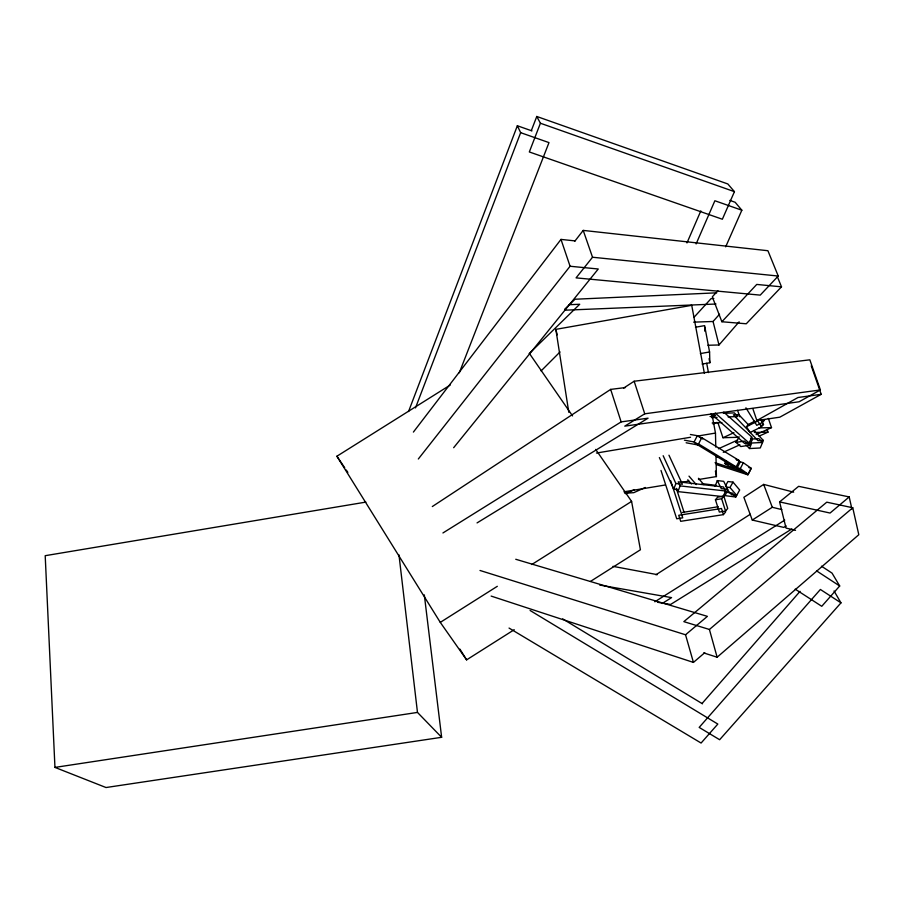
<?xml version="1.0" encoding="UTF-8"?>
<svg xmlns="http://www.w3.org/2000/svg" width="904" height="904" viewBox="0 0 904 904"><rect width="100%" height="100%" fill="white"/><g stroke="black" fill="none" stroke-linecap="round" stroke-linejoin="round"><path stroke-width="1.36" d="M677.638 489.652L673.74 489.211L675.876 483.504L663.163 455.718M677.921 491.606L680.079 485.9L678.215 481.843L723.482 486.962L725.483 490.985L723.245 496.646L677.921 491.606L676.531 488.567M408.551 411.523L517.348 125.758L531.947 130.888M415.49 407.907L520.659 132.673L517.348 125.758M531.326 130.617L536.773 116.469L727.833 183.964L734.443 191.659L722.364 219.231L529.326 151.962L540.411 123.238L536.773 116.469M459.3 372.798L548.988 142.606L520.659 132.673M715.109 486.228L717.313 480.589L723.697 481.323L727.697 489.335L725.449 494.985M753.879 430.496L763.36 440.44L760.264 447.977L749.506 448.553L751.721 443.016L762.479 442.463L758.897 438.689L750.84 439.095M686.972 242.939L700.826 210.881M696.114 243.922L714.872 200.756L741.845 210.214L725.675 246.826M736.014 459.311L740.252 461.899L737.065 468.102L730.036 466.667L724.748 463.458L726.025 460.995M736.184 466.837L698.532 443.932L695.108 443.299L732.647 466.125L736.184 466.837L739.382 460.633L701.775 437.672L699.481 437.265M740.297 468.645L743.337 462.746L751.224 468.306L748.196 474.182L743.596 472.69L735.698 467.165L740.297 468.645L748.196 474.182M716.352 464.588L747.857 474.815L750.874 468.95M684.407 440.18L694.102 441.966L697.346 435.705L702.758 439.016M698.532 443.932L701.775 437.672M723.256 495.415L735.777 497.019L739.675 490.013L733.031 482.126L727.946 481.516L725.516 485.81M739.167 436.847L736.014 442.372L740.76 446.553L749.213 445.31L752.365 439.751L750.467 438.067M726.172 487.03L729.98 487.505L733.031 482.126M711.075 413.783L744.704 443.525L748.964 442.892L752.128 437.321L723.742 412.122M413.399 432.078L560.988 239.402L575 240.893M574.695 241.368L583.216 230.407L767.914 250.724L778.242 276.036L760.23 295.122L576.063 277.878L592.527 257.244L778.242 276.036M418.326 458.995L570.074 266.251L560.988 239.402M453.65 447.717L598.267 268.996L570.074 266.251M723.415 514.636L721.471 508.489L678.734 515.28L680.701 521.325L723.415 514.636L725.596 511.992M725.55 511.076L727.72 508.443L723.833 496.149L717.64 497.155L715.437 499.754L719.347 512.059L725.55 511.076L721.641 498.748L723.833 496.149M754.908 421.128L748.636 424.292L746.489 426.711L750.083 432.519L761.405 426.846L763.518 424.417L762.083 422.089M707.934 345.249L718.985 344.978L739.144 321.824M745.924 407.817L756.761 425.355L762.445 422.496L764.558 420.089L762.287 421.23M702.08 703.459L800.063 591.34M821.476 566.198L832.042 573.113L839.692 585.984L821.759 606.301L795.192 589.137M840.98 602.855L719.64 739.721L699.176 727.404L820.38 589.464L840.98 602.855L834.042 590.979M693.628 322.14L713.053 321.485L719.55 314.219M717.878 290.692L712.318 296.817L721.878 321.756L746.263 323.779L781.497 286.839L777.406 276.793M694.17 317.134L711.086 298.614L713.832 298.489M721.878 321.756L756.738 284.432L781.497 286.839M541.112 370.9L560.051 351.938M529.224 353.554L579.701 304.264L568.729 304.738M564.604 309.326L575.023 299.235L716.702 292.828M703.719 652.925L717.132 657.219L858.8 534.727L852.754 507.765L826.776 502.172L683.831 621.647L709.414 629.466L852.754 507.765M491.143 596.086L693.436 662.417L704.747 652.711M480.001 570.469L685.537 634.777L707.403 616.359L515.755 559.271M851.896 508.963L849.195 496.929L830.064 513.043L779.587 501.901L786.028 528.094L795.531 530.332M779.587 501.901L798.639 486.329L849.195 496.929M432.315 506.545L610.663 389.398L625.478 387.556M623.703 388.042L634.145 381.239L809.837 359.815L820.391 389.94L799.102 401.772L624.766 426.146L644.744 413.806L820.391 389.94M793.678 492.149L763.677 484.408L743.879 497.302L752.275 520.049L783.802 527.416L786.141 525.947M655.92 574.786L750.286 514.263M752.275 520.049L772.287 507.268L781.847 509.619M450.26 385.025L336.898 456.237L440.282 622.381L466.611 659.864L514.229 629.704M590.425 581.441L640.416 549.779L631.591 501.404L595.679 449.412M440.282 622.381L497.313 586.312M531.778 564.525L631.591 501.404M654.824 601.793L784.762 520.116M662.18 603.488L671.559 597.623L599.714 585.057M442.926 532.964L621.138 421.897L648.066 418.179L477.052 522.907M791.859 528.976L670.565 604.482L657.445 602.245M752.806 408.563L756.874 420.529L798.006 397.511L821.205 394.313L811.25 365.849M821.205 394.313L779.79 417.196L756.874 420.529M746.489 426.711L757.801 421.015L761.405 426.846M761.01 425.682L763.518 424.417M713.132 424.168L716.962 422.383M718.036 423.015L722.963 437.728L733.924 432.7M718.409 448.779L737.653 440.045M625.523 493.697L634.518 489.629M756.128 434.587L771.507 427.626L768.343 418.394M645.32 487.471L633.817 492.657L624.8 493.268M723.268 452.305L739.879 444.802M759.055 436.157L767.993 432.123L767.1 429.502M568.797 412.303L555.847 329.361L691.729 305.315L704.374 373.363M710.069 416.541L715.584 415.557L713.64 413.84M695.47 327.237L704.623 325.632L709.572 351.972L709.866 362.741L702.103 364.075M700.363 353.577L709.572 351.972M596.459 453.051L690.566 437.253M697.481 436.09L715.471 433.072L712.115 415.026M365.883 502.104L45.2 555.689L54.952 767.406L106.028 787.531L441.638 737.302L424.315 594.877M623.952 491.81L665.355 484.985M681.921 482.261L688.825 481.12M698.487 479.527L716.42 476.577L715.968 455.526M715.437 499.754L721.641 498.748M682.407 512.455L718.16 506.748M736.014 442.372L744.444 441.095L749.213 445.31M54.952 767.406L417.478 712.42L441.638 737.302M763.36 440.44L758.004 440.711L733.415 414.8L738.715 414.574L749.145 425.513M712.182 423.015L721.855 422.586M723.302 413.331L734.353 412.879L737.8 416.507L728.115 416.913M711.504 417.625L717.041 417.388M565.068 310.185L715.991 304.015M722.963 437.728L738.376 437.276M754.331 432.474L767.993 432.123M758.976 427.908L771.507 427.626M675.876 483.504L682.407 484.239L668.96 455.209M727.697 489.335L721.268 488.612L717.313 480.589M680.079 485.9L725.483 490.985M702.092 483.64L716.002 485.346M725.494 492.217L732.455 493.098L735.777 497.019M690.396 434.485L697.346 435.705M686.125 442.768L699.526 445.265L694.102 441.966M612.968 566.345L657.366 574.65M737.02 460.17L739.382 460.633M724.748 463.458L731.754 464.859L737.065 468.102M738.726 461.277L743.337 462.746M716.714 456.543L719.347 457.379M748.919 467.571L751.224 468.306M715.053 462.712L743.924 472.057L747.857 474.815M729.833 200.405L735.155 202.27L741.845 210.214M540.411 123.238L734.443 191.659M509.042 628.065L701.086 743.043L717.821 724.07L530.106 610.482M562.683 618.878L702.498 703.82M816.572 570.876L839.692 585.984M716.171 455.831L718.431 457.401M715.245 413.038L748.964 442.892M745.958 444.768L749.506 448.553M687.786 479.775L691.447 483.99M688.995 476.137L696.306 484.6M698.419 478.284L703.877 484.634M727.415 489.821L731.585 494.737L736.658 495.381L729.98 487.505M529.45 353.509L572.537 415.908M336.898 456.237L344.718 467.752M346.288 470.057L347.848 472.363M459.91 649.106L466.611 659.864M760.999 420.157L762.445 422.496M659.366 457.571L673.74 489.211M763.677 484.408L772.287 507.268M583.216 230.407L592.527 257.244M737.607 410.348L739.766 416.744M634.145 381.239L644.744 413.806M661.005 470.464L676.723 518.783L682.735 517.834L670.757 480.905M676.328 488.375L684.136 512.534M610.663 389.398L621.138 421.897M685.537 634.777L693.436 662.417M709.414 629.466L717.132 657.219M713.053 321.485L718.985 344.978M555.847 329.361L557.192 334.842M709.098 358.628L709.866 362.741M706.713 363.284L708.453 372.606M715.403 471.063L716.42 476.577M398.969 554.864L417.478 712.42M704.668 327.022L704.815 331.192M715.471 433.072L715.776 447.107"/></g></svg>
